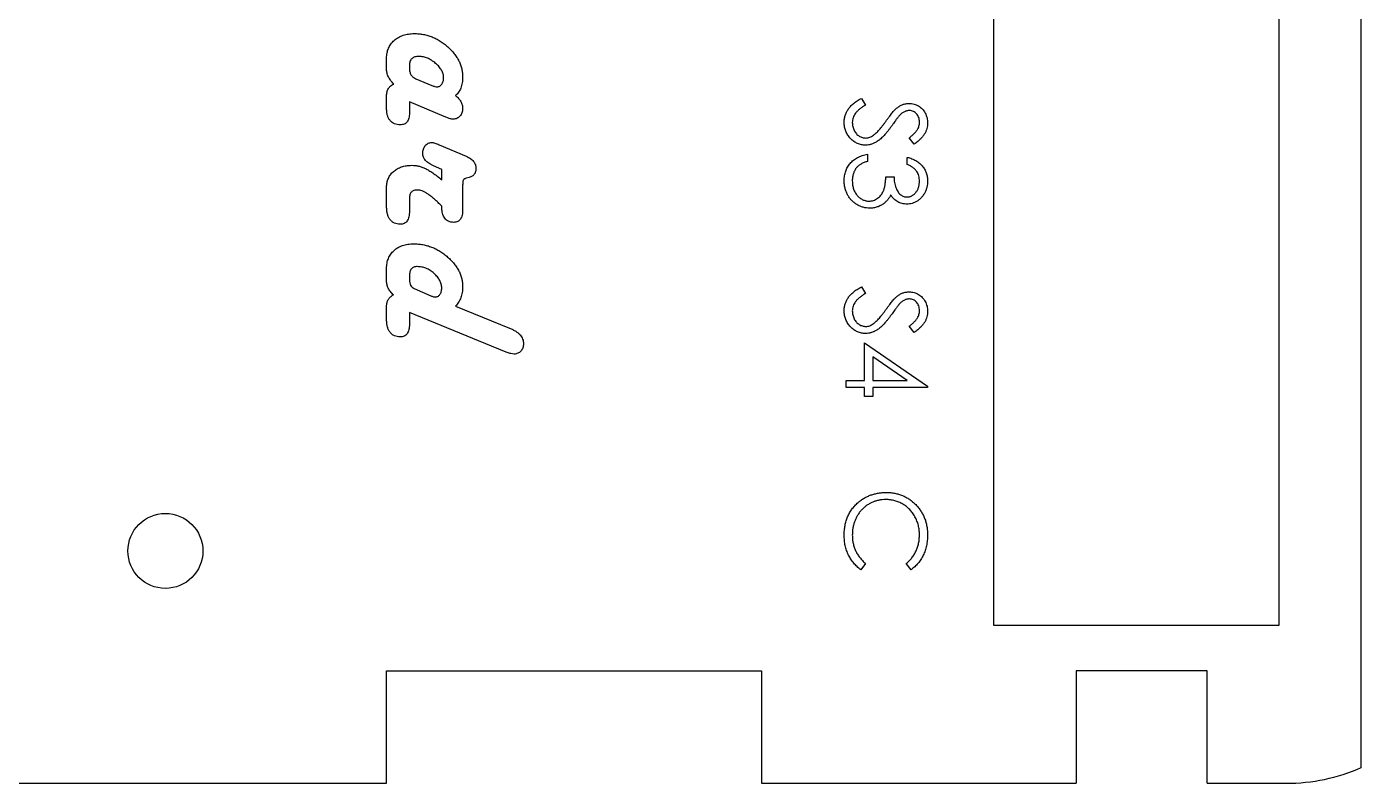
# Model space of a CAD drawing. Header units: millimetres. Extents: x 2 to 1187, y 2 to 839.
# Drawn here: x 206.7 to 242.3, y 671.42 to 691.61 of the extents above; entities that cross this region are included whole.
import ezdxf

# ---------------------------------------------------------------- set-up
doc = ezdxf.new("R2010")
doc.units = ezdxf.units.MM

msp = doc.modelspace()

# ---------------------------------------------------------------- linework, layer by layer
at = {"color": 7, "linetype": 'Continuous', "lineweight": 25}
for p, q in [((242.297, 671.841), (242.297, 747.506)), ((232.487, 735.964), (232.487, 675.639)), ((240.107, 675.639), (240.107, 735.964)), ((216.297, 690.466), (216.297, 690.771)), ((216.906, 690.573), (216.906, 690.506)), ((217.074, 690.224), (217.508, 690.043)), ((216.297, 689.423), (216.297, 689.765)), ((216.906, 689.603), (216.906, 689.308)), ((217.83, 689.217), (216.906, 689.603)), ((228.966, 689.699), (229.073, 689.52)), ((217.9, 689.188), (217.83, 689.217)), ((230.37, 688.478), (230.24, 688.649)), ((217.703, 688.461), (218.421, 688.153)), ((229.127, 688.206), (229.127, 688.016)), ((217.768, 687.804), (217.551, 687.898)), ((217.768, 687.526), (217.768, 687.804)), ((230.186, 687.935), (230.186, 688.125)), ((218.499, 687.587), (218.419, 687.565)), ((229.616, 687.609), (229.833, 687.609)), ((216.297, 686.806), (216.297, 687.331)), ((218.326, 687.355), (218.326, 686.729)), ((216.906, 687.031), (216.906, 686.694)), ((217.768, 686.822), (217.742, 686.85)), ((216.297, 684.823), (216.297, 685.162)), ((216.906, 684.961), (216.906, 684.86)), ((217.036, 684.626), (217.474, 684.434)), ((228.966, 684.672), (229.073, 684.493)), ((216.297, 683.79), (216.297, 684.152)), ((216.906, 683.983), (216.906, 683.678)), ((219.445, 682.948), (216.906, 683.983)), ((218.136, 684.156), (219.579, 683.568)), ((230.37, 683.451), (230.24, 683.622)), ((229.046, 683.179), (230.728, 682.024)), ((229.046, 682.175), (229.046, 683.179)), ((219.516, 682.916), (219.445, 682.948)), ((229.263, 682.806), (229.263, 682.175)), ((230.182, 682.175), (229.263, 682.806)), ((228.557, 682.175), (229.046, 682.175)), ((228.557, 681.985), (228.557, 682.175)), ((229.263, 682.175), (230.182, 682.175)), ((229.046, 681.985), (228.557, 681.985)), ((229.046, 681.741), (229.046, 681.985)), ((229.263, 681.741), (229.046, 681.741)), ((229.263, 681.985), (229.263, 681.741)), ((230.728, 681.985), (229.263, 681.985)), ((230.728, 682.024), (230.728, 681.985)), ((229.073, 677.287), (228.947, 677.121)), ((230.286, 677.121), (230.158, 677.287)), ((232.487, 675.639), (240.107, 675.639)), ((216.297, 674.424), (226.297, 674.424)), ((216.297, 671.424), (216.297, 674.424)), ((226.297, 674.424), (226.297, 671.424)), ((238.189, 674.424), (234.689, 674.424)), ((234.689, 674.424), (234.689, 671.424)), ((238.189, 671.424), (238.189, 674.424)), ((196.297, 671.424), (216.297, 671.424)), ((226.297, 671.424), (234.689, 671.424)), ((238.189, 671.424), (240.297, 671.424))]:
    msp.add_line(p, q, dxfattribs=at)
msp.add_circle((210.397, 677.624), 1, dxfattribs=at)
msp.add_arc((240.297, 676.424), 5, 270, 293.5782, dxfattribs=at)
for points, knots in [([(216.297, 690.771), (216.298, 690.795), (216.299, 690.842), (216.309, 690.911), (216.324, 690.976), (216.348, 691.037), (216.376, 691.095), (216.411, 691.15), (216.453, 691.2), (216.501, 691.247), (216.554, 691.289), (216.611, 691.327), (216.673, 691.357), (216.738, 691.383), (216.807, 691.403), (216.88, 691.417), (216.957, 691.425), (217.009, 691.426), (217.036, 691.427)], [0, 0, 0, 0, 0.06493, 0.126827, 0.186993, 0.245644, 0.303664, 0.361399, 0.420633, 0.480616, 0.541512, 0.602803, 0.66433, 0.727075, 0.7916, 0.857725, 0.927236, 1, 1, 1, 1]), ([(217.036, 691.427), (217.078, 691.426), (217.159, 691.424), (217.28, 691.406), (217.397, 691.379), (217.511, 691.34), (217.622, 691.29), (217.729, 691.228), (217.833, 691.155), (217.932, 691.073), (218.023, 690.984), (218.104, 690.892), (218.172, 690.795), (218.229, 690.697), (218.272, 690.594), (218.303, 690.489), (218.322, 690.381), (218.324, 690.308), (218.326, 690.271)], [0, 0, 0, 0, 0.06491, 0.12828, 0.191496, 0.254329, 0.317765, 0.382367, 0.448327, 0.516823, 0.584725, 0.648973, 0.710438, 0.769833, 0.827579, 0.884792, 0.942126, 1, 1, 1, 1]), ([(217.164, 690.818), (217.144, 690.818), (217.106, 690.816), (217.052, 690.805), (217.006, 690.787), (216.969, 690.758), (216.94, 690.723), (216.919, 690.68), (216.908, 690.629), (216.906, 690.593), (216.906, 690.573)], [0, 0, 0, 0, 0.147962, 0.280931, 0.39929, 0.508857, 0.619299, 0.733982, 0.859791, 1, 1, 1, 1]), ([(217.818, 690.249), (217.818, 690.266), (217.817, 690.299), (217.806, 690.348), (217.789, 690.397), (217.766, 690.445), (217.735, 690.492), (217.699, 690.54), (217.655, 690.587), (217.59, 690.648), (217.503, 690.715), (217.392, 690.774), (217.279, 690.811), (217.202, 690.816), (217.164, 690.818)], [0, 0, 0, 0, 0.0523197, 0.1056662, 0.159994, 0.2161132, 0.2759212, 0.3395886, 0.4075134, 0.4801992, 0.6238655, 0.7553353, 0.8789169, 1, 1, 1, 1]), ([(216.489, 690.078), (216.46, 690.111), (216.405, 690.171), (216.345, 690.271), (216.304, 690.368), (216.299, 690.435), (216.297, 690.466)], [0, 0, 0, 0, 0.2945328, 0.5522265, 0.7854528, 1, 1, 1, 1]), ([(216.906, 690.506), (216.906, 690.489), (216.907, 690.456), (216.915, 690.409), (216.928, 690.367), (216.947, 690.329), (216.97, 690.296), (216.999, 690.266), (217.034, 690.242), (217.06, 690.23), (217.074, 690.224)], [0, 0, 0, 0, 0.144708, 0.279865, 0.405577, 0.523759, 0.640334, 0.755322, 0.873741, 1, 1, 1, 1]), ([(216.297, 689.765), (216.298, 689.784), (216.299, 689.819), (216.308, 689.87), (216.323, 689.917), (216.344, 689.959), (216.372, 689.996), (216.404, 690.029), (216.444, 690.057), (216.474, 690.071), (216.489, 690.078)], [0, 0, 0, 0, 0.14195, 0.271427, 0.394992, 0.515415, 0.631222, 0.748612, 0.870523, 1, 1, 1, 1]), ([(217.508, 690.043), (217.534, 690.033), (217.58, 690.015), (217.629, 690.009), (217.65, 690.007)], [0, 0, 0, 0, 0.561084, 1, 1, 1, 1]), ([(217.65, 690.007), (217.661, 690.008), (217.684, 690.01), (217.715, 690.024), (217.744, 690.048), (217.769, 690.078), (217.791, 690.115), (217.807, 690.157), (217.817, 690.202), (217.818, 690.233), (217.818, 690.249)], [0, 0, 0, 0, 0.101383, 0.205475, 0.315141, 0.440138, 0.573992, 0.710306, 0.850431, 1, 1, 1, 1]), ([(218.326, 690.271), (218.325, 690.243), (218.324, 690.19), (218.316, 690.113), (218.299, 690.041), (218.279, 689.975), (218.251, 689.915), (218.218, 689.861), (218.178, 689.811), (218.146, 689.784), (218.131, 689.771)], [0, 0, 0, 0, 0.148469, 0.287729, 0.419248, 0.543323, 0.66139, 0.775405, 0.88792, 1, 1, 1, 1]), ([(218.131, 689.771), (218.146, 689.759), (218.177, 689.738), (218.216, 689.7), (218.25, 689.66), (218.278, 689.617), (218.299, 689.571), (218.315, 689.524), (218.324, 689.473), (218.325, 689.438), (218.326, 689.421)], [0, 0, 0, 0, 0.13787, 0.267826, 0.39149, 0.513356, 0.632002, 0.751776, 0.87289, 1, 1, 1, 1]), ([(228.503, 689.055), (228.503, 689.071), (228.504, 689.103), (228.509, 689.15), (228.517, 689.196), (228.529, 689.24), (228.544, 689.284), (228.562, 689.327), (228.584, 689.368), (228.609, 689.408), (228.638, 689.447), (228.672, 689.486), (228.71, 689.524), (228.752, 689.56), (228.799, 689.597), (228.851, 689.632), (228.906, 689.666), (228.946, 689.688), (228.966, 689.699)], [0, 0, 0, 0, 0.057212, 0.113703, 0.168689, 0.224163, 0.278727, 0.333804, 0.389255, 0.445409, 0.503295, 0.564269, 0.627954, 0.695021, 0.765359, 0.839602, 0.917533, 1, 1, 1, 1]), ([(216.66, 688.993), (216.633, 688.994), (216.581, 688.996), (216.508, 689.018), (216.444, 689.055), (216.39, 689.106), (216.348, 689.169), (216.318, 689.244), (216.301, 689.33), (216.298, 689.391), (216.297, 689.423)], [0, 0, 0, 0, 0.127442, 0.244387, 0.356462, 0.470924, 0.589324, 0.71436, 0.850317, 1, 1, 1, 1]), ([(216.906, 689.308), (216.905, 689.283), (216.903, 689.237), (216.893, 689.172), (216.873, 689.117), (216.847, 689.071), (216.811, 689.035), (216.767, 689.01), (216.716, 688.995), (216.679, 688.993), (216.66, 688.993)], [0, 0, 0, 0, 0.1618208, 0.304645, 0.432159, 0.543603, 0.6517196, 0.7584026, 0.8727348, 1, 1, 1, 1]), ([(218.326, 689.421), (218.325, 689.402), (218.323, 689.365), (218.309, 689.312), (218.286, 689.264), (218.254, 689.222), (218.216, 689.188), (218.173, 689.163), (218.125, 689.147), (218.091, 689.146), (218.074, 689.145)], [0, 0, 0, 0, 0.135586, 0.265275, 0.390374, 0.516726, 0.639355, 0.757839, 0.875787, 1, 1, 1, 1]), ([(229.073, 689.52), (229.045, 689.503), (228.992, 689.471), (228.92, 689.418), (228.858, 689.363), (228.808, 689.306), (228.769, 689.246), (228.741, 689.184), (228.723, 689.12), (228.721, 689.077), (228.72, 689.055)], [0, 0, 0, 0, 0.159004, 0.304646, 0.438547, 0.562322, 0.677433, 0.786897, 0.893611, 1, 1, 1, 1]), ([(229.624, 689.098), (229.64, 689.12), (229.67, 689.163), (229.715, 689.222), (229.757, 689.276), (229.794, 689.323), (229.829, 689.363), (229.859, 689.396), (229.886, 689.423), (229.904, 689.438), (229.912, 689.445)], [0, 0, 0, 0, 0.181532, 0.347075, 0.495559, 0.629077, 0.745524, 0.845834, 0.930783, 1, 1, 1, 1]), ([(229.97, 689.234), (229.966, 689.229), (229.956, 689.218), (229.94, 689.198), (229.92, 689.171), (229.895, 689.139), (229.867, 689.1), (229.835, 689.055), (229.798, 689.004), (229.773, 688.968), (229.759, 688.949)], [0, 0, 0, 0, 0.052594, 0.124952, 0.218094, 0.333502, 0.468789, 0.624938, 0.801683, 1, 1, 1, 1]), ([(229.912, 689.445), (229.925, 689.454), (229.949, 689.473), (229.987, 689.497), (230.027, 689.518), (230.067, 689.534), (230.107, 689.547), (230.149, 689.557), (230.192, 689.562), (230.22, 689.563), (230.234, 689.563)], [0, 0, 0, 0, 0.133507, 0.262559, 0.388264, 0.512667, 0.633722, 0.755394, 0.877553, 1, 1, 1, 1]), ([(230.243, 689.373), (230.232, 689.373), (230.209, 689.372), (230.176, 689.366), (230.142, 689.357), (230.109, 689.343), (230.075, 689.325), (230.041, 689.301), (230.005, 689.27), (229.982, 689.246), (229.97, 689.234)], [0, 0, 0, 0, 0.1073158, 0.2148071, 0.3233866, 0.4345959, 0.553285, 0.6859835, 0.8342088, 1, 1, 1, 1]), ([(230.234, 689.563), (230.257, 689.562), (230.301, 689.561), (230.366, 689.548), (230.428, 689.527), (230.486, 689.497), (230.539, 689.46), (230.588, 689.416), (230.629, 689.364), (230.664, 689.307), (230.693, 689.245), (230.714, 689.18), (230.726, 689.111), (230.727, 689.065), (230.728, 689.042)], [0, 0, 0, 0, 0.0837952, 0.1657993, 0.2463088, 0.3277386, 0.4087823, 0.48971, 0.5713803, 0.6559873, 0.7414935, 0.8265265, 0.9119786, 1, 1, 1, 1]), ([(230.511, 689.063), (230.511, 689.085), (230.509, 689.127), (230.494, 689.187), (230.469, 689.241), (230.435, 689.287), (230.395, 689.325), (230.349, 689.353), (230.297, 689.37), (230.261, 689.372), (230.243, 689.373)], [0, 0, 0, 0, 0.143073, 0.275903, 0.402371, 0.528414, 0.650356, 0.765895, 0.880774, 1, 1, 1, 1]), ([(218.074, 689.145), (218.061, 689.145), (218.034, 689.146), (217.992, 689.156), (217.946, 689.168), (217.916, 689.181), (217.9, 689.188)], [0, 0, 0, 0, 0.2118872, 0.4503665, 0.7111984, 1, 1, 1, 1]), ([(229.076, 688.451), (229.057, 688.451), (229.019, 688.452), (228.964, 688.461), (228.911, 688.474), (228.859, 688.494), (228.809, 688.519), (228.761, 688.549), (228.716, 688.585), (228.673, 688.626), (228.633, 688.671), (228.598, 688.719), (228.569, 688.769), (228.545, 688.822), (228.526, 688.877), (228.513, 688.934), (228.504, 688.994), (228.504, 689.035), (228.503, 689.055)], [0, 0, 0, 0, 0.061476, 0.121758, 0.180894, 0.240223, 0.300072, 0.360849, 0.423479, 0.488323, 0.553599, 0.617217, 0.679866, 0.742223, 0.804691, 0.868277, 0.93303, 1, 1, 1, 1]), ([(228.72, 689.055), (228.721, 689.037), (228.722, 689), (228.732, 688.946), (228.747, 688.893), (228.768, 688.843), (228.795, 688.797), (228.826, 688.756), (228.862, 688.72), (228.901, 688.691), (228.944, 688.669), (228.988, 688.653), (229.033, 688.643), (229.063, 688.641), (229.079, 688.641)], [0, 0, 0, 0, 0.091273, 0.180948, 0.270115, 0.360191, 0.448386, 0.532718, 0.613894, 0.694049, 0.772792, 0.849175, 0.92396, 1, 1, 1, 1]), ([(229.759, 688.949), (229.742, 688.926), (229.71, 688.882), (229.661, 688.818), (229.614, 688.761), (229.568, 688.709), (229.523, 688.663), (229.48, 688.622), (229.438, 688.587), (229.384, 688.548), (229.319, 688.509), (229.238, 688.476), (229.157, 688.455), (229.103, 688.452), (229.076, 688.451)], [0, 0, 0, 0, 0.096972, 0.187773, 0.272396, 0.351321, 0.424335, 0.491909, 0.554233, 0.611268, 0.716348, 0.81454, 0.908495, 1, 1, 1, 1]), ([(229.287, 688.716), (229.299, 688.726), (229.324, 688.746), (229.362, 688.78), (229.401, 688.82), (229.443, 688.865), (229.486, 688.916), (229.53, 688.972), (229.577, 689.033), (229.608, 689.076), (229.624, 689.098)], [0, 0, 0, 0, 0.090283, 0.190095, 0.29918, 0.418913, 0.54837, 0.688782, 0.839076, 1, 1, 1, 1]), ([(230.24, 688.649), (230.253, 688.66), (230.279, 688.68), (230.315, 688.71), (230.348, 688.739), (230.376, 688.767), (230.402, 688.793), (230.424, 688.819), (230.443, 688.843), (230.463, 688.874), (230.483, 688.912), (230.499, 688.961), (230.509, 689.011), (230.511, 689.045), (230.511, 689.063)], [0, 0, 0, 0, 0.098472, 0.189635, 0.274192, 0.352193, 0.423211, 0.488565, 0.548489, 0.601458, 0.701219, 0.800394, 0.898542, 1, 1, 1, 1]), ([(230.728, 689.042), (230.727, 689.017), (230.726, 688.967), (230.711, 688.894), (230.686, 688.824), (230.658, 688.767), (230.63, 688.723), (230.605, 688.689), (230.576, 688.655), (230.543, 688.62), (230.505, 688.585), (230.464, 688.55), (230.419, 688.513), (230.387, 688.49), (230.37, 688.478)], [0, 0, 0, 0, 0.107235, 0.21266, 0.318816, 0.426781, 0.483635, 0.543594, 0.608299, 0.67712, 0.75068, 0.82871, 0.912188, 1, 1, 1, 1]), ([(217.261, 688.23), (217.261, 688.25), (217.262, 688.289), (217.276, 688.344), (217.298, 688.394), (217.328, 688.439), (217.365, 688.475), (217.407, 688.502), (217.453, 688.518), (217.486, 688.52), (217.502, 688.521)], [0, 0, 0, 0, 0.1414609, 0.2751998, 0.4024659, 0.5298294, 0.6535965, 0.7695019, 0.8825767, 1, 1, 1, 1]), ([(217.502, 688.521), (217.514, 688.52), (217.541, 688.518), (217.586, 688.505), (217.641, 688.486), (217.681, 688.47), (217.703, 688.461)], [0, 0, 0, 0, 0.166885, 0.388079, 0.663391, 1, 1, 1, 1]), ([(229.079, 688.641), (229.097, 688.641), (229.132, 688.643), (229.185, 688.659), (229.238, 688.683), (229.27, 688.705), (229.287, 688.716)], [0, 0, 0, 0, 0.234723, 0.477158, 0.728556, 1, 1, 1, 1]), ([(217.551, 687.898), (217.528, 687.909), (217.484, 687.929), (217.425, 687.965), (217.374, 688.002), (217.334, 688.043), (217.3, 688.086), (217.278, 688.132), (217.263, 688.18), (217.262, 688.213), (217.261, 688.23)], [0, 0, 0, 0, 0.162218, 0.309013, 0.442235, 0.564481, 0.679399, 0.787037, 0.892736, 1, 1, 1, 1]), ([(218.421, 688.153), (218.441, 688.143), (218.481, 688.125), (218.534, 688.093), (218.579, 688.057), (218.616, 688.019), (218.645, 687.977), (218.666, 687.933), (218.678, 687.885), (218.68, 687.852), (218.681, 687.836)], [0, 0, 0, 0, 0.1551952, 0.2978936, 0.4284034, 0.5491813, 0.6640777, 0.7745964, 0.8851898, 1, 1, 1, 1]), ([(228.503, 687.5), (228.504, 687.523), (228.505, 687.568), (228.512, 687.633), (228.525, 687.695), (228.542, 687.755), (228.564, 687.812), (228.591, 687.866), (228.624, 687.917), (228.661, 687.965), (228.703, 688.009), (228.75, 688.05), (228.801, 688.086), (228.858, 688.118), (228.918, 688.147), (228.984, 688.171), (229.054, 688.192), (229.102, 688.201), (229.127, 688.206)], [0, 0, 0, 0, 0.065541, 0.128963, 0.190377, 0.250092, 0.308548, 0.366398, 0.424542, 0.48317, 0.542243, 0.601739, 0.662506, 0.724856, 0.789128, 0.856346, 0.926295, 1, 1, 1, 1]), ([(216.297, 687.331), (216.298, 687.352), (216.299, 687.393), (216.308, 687.453), (216.322, 687.51), (216.343, 687.564), (216.368, 687.616), (216.401, 687.663), (216.438, 687.709), (216.482, 687.75), (216.53, 687.788), (216.582, 687.822), (216.638, 687.85), (216.696, 687.873), (216.759, 687.891), (216.825, 687.903), (216.894, 687.911), (216.941, 687.912), (216.965, 687.912)], [0, 0, 0, 0, 0.063089, 0.123547, 0.18274, 0.240804, 0.297874, 0.355834, 0.414757, 0.475677, 0.537585, 0.599308, 0.662089, 0.72548, 0.790118, 0.857535, 0.927381, 1, 1, 1, 1]), ([(216.965, 687.912), (216.996, 687.911), (217.059, 687.909), (217.152, 687.893), (217.243, 687.865), (217.335, 687.827), (217.431, 687.775), (217.535, 687.707), (217.649, 687.623), (217.727, 687.559), (217.768, 687.526)], [0, 0, 0, 0, 0.102869, 0.206165, 0.309691, 0.416195, 0.533781, 0.669207, 0.824813, 1, 1, 1, 1]), ([(218.681, 687.836), (218.68, 687.819), (218.679, 687.789), (218.671, 687.745), (218.657, 687.706), (218.637, 687.672), (218.611, 687.642), (218.578, 687.619), (218.541, 687.599), (218.514, 687.591), (218.499, 687.587)], [0, 0, 0, 0, 0.144143, 0.273636, 0.396724, 0.511974, 0.625547, 0.743444, 0.865784, 1, 1, 1, 1]), ([(228.835, 687.851), (228.826, 687.839), (228.807, 687.815), (228.784, 687.777), (228.764, 687.736), (228.748, 687.693), (228.735, 687.647), (228.727, 687.599), (228.721, 687.549), (228.72, 687.515), (228.72, 687.497)], [0, 0, 0, 0, 0.118271, 0.236178, 0.355663, 0.475904, 0.600127, 0.728608, 0.861313, 1, 1, 1, 1]), ([(229.127, 688.016), (229.111, 688.011), (229.079, 688.002), (229.034, 687.985), (228.992, 687.967), (228.953, 687.947), (228.918, 687.926), (228.887, 687.902), (228.859, 687.878), (228.843, 687.86), (228.835, 687.851)], [0, 0, 0, 0, 0.14977, 0.291316, 0.425966, 0.55216, 0.671527, 0.786122, 0.895325, 1, 1, 1, 1]), ([(230.186, 688.125), (230.207, 688.12), (230.249, 688.11), (230.308, 688.089), (230.364, 688.066), (230.416, 688.038), (230.465, 688.009), (230.51, 687.974), (230.551, 687.937), (230.588, 687.896), (230.621, 687.853), (230.65, 687.807), (230.674, 687.76), (230.694, 687.711), (230.709, 687.659), (230.72, 687.606), (230.727, 687.551), (230.728, 687.514), (230.728, 687.495)], [0, 0, 0, 0, 0.0726253, 0.1419766, 0.2089849, 0.2739569, 0.3368893, 0.398745, 0.4601159, 0.5208249, 0.5809945, 0.6401519, 0.6986225, 0.7572711, 0.8164267, 0.876254, 0.9371653, 1, 1, 1, 1]), ([(230.511, 687.492), (230.51, 687.516), (230.509, 687.564), (230.494, 687.631), (230.471, 687.694), (230.444, 687.742), (230.417, 687.778), (230.393, 687.804), (230.367, 687.829), (230.337, 687.852), (230.304, 687.874), (230.267, 687.896), (230.228, 687.916), (230.2, 687.929), (230.186, 687.935)], [0, 0, 0, 0, 0.122728, 0.239717, 0.351862, 0.463202, 0.520261, 0.579432, 0.640596, 0.705298, 0.773236, 0.844649, 0.920046, 1, 1, 1, 1]), ([(218.419, 687.565), (218.41, 687.562), (218.392, 687.557), (218.369, 687.546), (218.352, 687.532), (218.339, 687.515), (218.333, 687.489), (218.329, 687.455), (218.326, 687.409), (218.326, 687.374), (218.326, 687.355)], [0, 0, 0, 0, 0.115804, 0.212109, 0.295228, 0.370332, 0.459917, 0.593482, 0.775404, 1, 1, 1, 1]), ([(229.186, 686.768), (229.157, 686.769), (229.097, 686.771), (229.01, 686.791), (228.925, 686.821), (228.843, 686.863), (228.766, 686.915), (228.698, 686.977), (228.639, 687.048), (228.59, 687.127), (228.551, 687.213), (228.524, 687.304), (228.506, 687.401), (228.504, 687.467), (228.503, 687.5)], [0, 0, 0, 0, 0.079642, 0.158909, 0.2396, 0.322409, 0.405828, 0.487644, 0.56972, 0.653065, 0.737457, 0.822492, 0.909755, 1, 1, 1, 1]), ([(228.72, 687.497), (228.721, 687.477), (228.721, 687.438), (228.728, 687.382), (228.738, 687.328), (228.753, 687.278), (228.771, 687.23), (228.795, 687.186), (228.822, 687.144), (228.853, 687.105), (228.887, 687.071), (228.923, 687.041), (228.96, 687.015), (228.999, 686.994), (229.039, 686.978), (229.081, 686.967), (229.124, 686.959), (229.153, 686.958), (229.168, 686.958)], [0, 0, 0, 0, 0.076062, 0.148732, 0.218375, 0.285723, 0.351058, 0.414935, 0.478486, 0.542169, 0.60475, 0.664119, 0.7215, 0.777616, 0.832666, 0.887858, 0.943468, 1, 1, 1, 1]), ([(229.168, 686.958), (229.188, 686.959), (229.227, 686.961), (229.285, 686.975), (229.341, 686.998), (229.393, 687.031), (229.442, 687.07), (229.486, 687.116), (229.522, 687.169), (229.547, 687.218), (229.563, 687.262), (229.575, 687.299), (229.584, 687.341), (229.593, 687.386), (229.601, 687.436), (229.607, 687.49), (229.612, 687.548), (229.615, 687.589), (229.616, 687.609)], [0, 0, 0, 0, 0.066905, 0.133477, 0.201023, 0.271218, 0.342859, 0.413811, 0.485552, 0.5598, 0.5999, 0.643609, 0.691911, 0.744703, 0.801504, 0.862866, 0.929333, 1, 1, 1, 1]), ([(229.833, 687.609), (229.833, 687.583), (229.834, 687.532), (229.845, 687.457), (229.859, 687.385), (229.881, 687.318), (229.908, 687.257), (229.937, 687.204), (229.971, 687.16), (230.008, 687.125), (230.049, 687.1), (230.09, 687.08), (230.134, 687.069), (230.164, 687.067), (230.179, 687.067)], [0, 0, 0, 0, 0.110142, 0.215742, 0.317961, 0.418052, 0.511563, 0.596573, 0.673329, 0.744049, 0.810717, 0.874085, 0.93671, 1, 1, 1, 1]), ([(230.728, 687.495), (230.727, 687.467), (230.726, 687.413), (230.711, 687.332), (230.687, 687.255), (230.654, 687.181), (230.613, 687.113), (230.565, 687.052), (230.51, 686.999), (230.449, 686.955), (230.384, 686.921), (230.317, 686.895), (230.248, 686.88), (230.202, 686.878), (230.178, 686.877)], [0, 0, 0, 0, 0.090254, 0.17854, 0.266093, 0.354631, 0.441886, 0.525747, 0.608114, 0.690197, 0.770821, 0.848326, 0.924012, 1, 1, 1, 1]), ([(230.179, 687.067), (230.19, 687.067), (230.212, 687.067), (230.244, 687.074), (230.276, 687.083), (230.306, 687.096), (230.334, 687.113), (230.362, 687.134), (230.388, 687.159), (230.413, 687.187), (230.436, 687.218), (230.456, 687.251), (230.473, 687.287), (230.487, 687.324), (230.498, 687.363), (230.505, 687.405), (230.51, 687.448), (230.511, 687.477), (230.511, 687.492)], [0, 0, 0, 0, 0.0552698, 0.1099567, 0.1632335, 0.2180576, 0.2732775, 0.330881, 0.3904799, 0.453656, 0.5189026, 0.5833461, 0.6485467, 0.7150552, 0.7825206, 0.8523353, 0.9249349, 1, 1, 1, 1]), ([(217.124, 687.253), (217.107, 687.253), (217.074, 687.252), (217.029, 687.241), (216.99, 687.224), (216.959, 687.199), (216.935, 687.167), (216.917, 687.128), (216.907, 687.082), (216.906, 687.049), (216.906, 687.031)], [0, 0, 0, 0, 0.142485, 0.270226, 0.38755, 0.496519, 0.605849, 0.723173, 0.853079, 1, 1, 1, 1]), ([(217.742, 686.85), (217.71, 686.882), (217.648, 686.942), (217.557, 687.024), (217.471, 687.094), (217.392, 687.152), (217.317, 687.196), (217.248, 687.228), (217.184, 687.249), (217.143, 687.252), (217.124, 687.253)], [0, 0, 0, 0, 0.17947, 0.343533, 0.489576, 0.620195, 0.734882, 0.835719, 0.922666, 1, 1, 1, 1]), ([(229.743, 687.124), (229.732, 687.101), (229.711, 687.057), (229.668, 686.996), (229.619, 686.941), (229.581, 686.91), (229.562, 686.894)], [0, 0, 0, 0, 0.25388, 0.503009, 0.750291, 1, 1, 1, 1]), ([(230.178, 686.877), (230.156, 686.877), (230.112, 686.879), (230.048, 686.89), (229.988, 686.91), (229.931, 686.937), (229.878, 686.973), (229.829, 687.015), (229.783, 687.066), (229.756, 687.104), (229.743, 687.124)], [0, 0, 0, 0, 0.128068, 0.250608, 0.37063, 0.490072, 0.610375, 0.734313, 0.863217, 1, 1, 1, 1]), ([(216.66, 686.34), (216.633, 686.342), (216.58, 686.344), (216.506, 686.368), (216.442, 686.407), (216.389, 686.462), (216.348, 686.531), (216.318, 686.612), (216.301, 686.706), (216.298, 686.772), (216.297, 686.806)], [0, 0, 0, 0, 0.122887, 0.235172, 0.344943, 0.457473, 0.5758, 0.703944, 0.844149, 1, 1, 1, 1]), ([(218.091, 686.391), (218.066, 686.392), (218.017, 686.395), (217.95, 686.415), (217.892, 686.45), (217.845, 686.499), (217.809, 686.561), (217.786, 686.637), (217.77, 686.725), (217.768, 686.788), (217.768, 686.822)], [0, 0, 0, 0, 0.124521, 0.235231, 0.342427, 0.448372, 0.563548, 0.690148, 0.835805, 1, 1, 1, 1]), ([(218.326, 686.729), (218.325, 686.702), (218.323, 686.653), (218.314, 686.583), (218.295, 686.525), (218.269, 686.476), (218.236, 686.437), (218.194, 686.41), (218.145, 686.394), (218.109, 686.392), (218.091, 686.391)], [0, 0, 0, 0, 0.170134, 0.317928, 0.450118, 0.564168, 0.671273, 0.77307, 0.882152, 1, 1, 1, 1]), ([(229.562, 686.894), (229.548, 686.884), (229.521, 686.864), (229.476, 686.839), (229.431, 686.816), (229.384, 686.8), (229.337, 686.785), (229.288, 686.776), (229.237, 686.769), (229.203, 686.769), (229.186, 686.768)], [0, 0, 0, 0, 0.128146, 0.254193, 0.378141, 0.501381, 0.623957, 0.747076, 0.872865, 1, 1, 1, 1]), ([(216.906, 686.694), (216.905, 686.666), (216.903, 686.614), (216.893, 686.541), (216.873, 686.48), (216.847, 686.429), (216.812, 686.389), (216.768, 686.36), (216.716, 686.343), (216.679, 686.341), (216.66, 686.34)], [0, 0, 0, 0, 0.170508, 0.318247, 0.449563, 0.563488, 0.670309, 0.773331, 0.881048, 1, 1, 1, 1]), ([(216.297, 685.162), (216.298, 685.186), (216.299, 685.234), (216.309, 685.303), (216.323, 685.369), (216.346, 685.43), (216.373, 685.489), (216.408, 685.543), (216.448, 685.594), (216.495, 685.64), (216.546, 685.682), (216.602, 685.719), (216.662, 685.749), (216.726, 685.775), (216.794, 685.793), (216.866, 685.808), (216.942, 685.816), (216.995, 685.817), (217.021, 685.818)], [0, 0, 0, 0, 0.066244, 0.129421, 0.189971, 0.249587, 0.307825, 0.365701, 0.423559, 0.483582, 0.543914, 0.604169, 0.665619, 0.727601, 0.79183, 0.857855, 0.927287, 1, 1, 1, 1]), ([(217.021, 685.818), (217.063, 685.817), (217.145, 685.815), (217.266, 685.798), (217.384, 685.77), (217.5, 685.732), (217.611, 685.681), (217.72, 685.621), (217.825, 685.549), (217.926, 685.467), (218.019, 685.379), (218.1, 685.286), (218.169, 685.191), (218.227, 685.093), (218.271, 684.992), (218.302, 684.888), (218.322, 684.782), (218.324, 684.71), (218.326, 684.674)], [0, 0, 0, 0, 0.065276, 0.12901, 0.192583, 0.255629, 0.319775, 0.384485, 0.451421, 0.519923, 0.588085, 0.652244, 0.713808, 0.773006, 0.830491, 0.886864, 0.942999, 1, 1, 1, 1]), ([(217.116, 685.209), (217.1, 685.209), (217.069, 685.208), (217.025, 685.195), (216.987, 685.176), (216.957, 685.148), (216.933, 685.113), (216.918, 685.068), (216.907, 685.017), (216.906, 684.981), (216.906, 684.961)], [0, 0, 0, 0, 0.132446, 0.251783, 0.362261, 0.469257, 0.582652, 0.705268, 0.844327, 1, 1, 1, 1]), ([(217.768, 684.637), (217.767, 684.654), (217.766, 684.689), (217.756, 684.741), (217.739, 684.791), (217.717, 684.841), (217.687, 684.889), (217.652, 684.937), (217.61, 684.983), (217.547, 685.044), (217.461, 685.108), (217.351, 685.167), (217.235, 685.203), (217.156, 685.207), (217.116, 685.209)], [0, 0, 0, 0, 0.0544962, 0.1098086, 0.16538, 0.2223084, 0.2820106, 0.3442736, 0.4106414, 0.4810785, 0.6203254, 0.749838, 0.8755978, 1, 1, 1, 1]), ([(216.48, 684.456), (216.452, 684.484), (216.399, 684.537), (216.342, 684.629), (216.303, 684.724), (216.299, 684.79), (216.297, 684.823)], [0, 0, 0, 0, 0.280722, 0.534182, 0.769158, 1, 1, 1, 1]), ([(216.906, 684.86), (216.907, 684.833), (216.909, 684.782), (216.934, 684.713), (216.976, 684.657), (217.016, 684.637), (217.036, 684.626)], [0, 0, 0, 0, 0.285791, 0.532854, 0.763239, 1, 1, 1, 1]), ([(217.597, 684.398), (217.609, 684.399), (217.632, 684.4), (217.664, 684.415), (217.694, 684.436), (217.719, 684.466), (217.742, 684.502), (217.756, 684.544), (217.766, 684.589), (217.767, 684.621), (217.768, 684.637)], [0, 0, 0, 0, 0.105558, 0.211538, 0.319821, 0.442544, 0.573856, 0.708853, 0.848504, 1, 1, 1, 1]), ([(218.326, 684.674), (218.325, 684.647), (218.324, 684.596), (218.315, 684.52), (218.3, 684.449), (218.279, 684.382), (218.253, 684.319), (218.221, 684.26), (218.181, 684.206), (218.151, 684.173), (218.136, 684.156)], [0, 0, 0, 0, 0.140225, 0.272831, 0.401712, 0.524916, 0.644875, 0.76341, 0.880846, 1, 1, 1, 1]), ([(228.503, 684.028), (228.503, 684.044), (228.504, 684.076), (228.509, 684.123), (228.517, 684.169), (228.529, 684.213), (228.544, 684.257), (228.562, 684.299), (228.584, 684.341), (228.609, 684.381), (228.638, 684.42), (228.672, 684.459), (228.71, 684.497), (228.752, 684.533), (228.799, 684.569), (228.851, 684.604), (228.906, 684.639), (228.946, 684.661), (228.966, 684.672)], [0, 0, 0, 0, 0.057212, 0.113703, 0.168689, 0.224163, 0.278727, 0.333804, 0.389255, 0.445409, 0.503295, 0.564269, 0.627954, 0.695021, 0.765359, 0.839602, 0.917533, 1, 1, 1, 1]), ([(216.297, 684.152), (216.298, 684.168), (216.299, 684.201), (216.307, 684.249), (216.321, 684.292), (216.342, 684.332), (216.368, 684.369), (216.4, 684.402), (216.437, 684.432), (216.466, 684.448), (216.48, 684.456)], [0, 0, 0, 0, 0.135303, 0.261568, 0.38167, 0.502457, 0.618966, 0.741345, 0.867557, 1, 1, 1, 1]), ([(217.474, 684.434), (217.486, 684.428), (217.51, 684.418), (217.543, 684.407), (217.572, 684.4), (217.589, 684.399), (217.597, 684.398)], [0, 0, 0, 0, 0.318433, 0.589541, 0.815372, 1, 1, 1, 1]), ([(229.073, 684.493), (229.045, 684.476), (228.992, 684.444), (228.92, 684.391), (228.858, 684.336), (228.808, 684.279), (228.769, 684.219), (228.741, 684.157), (228.723, 684.093), (228.721, 684.05), (228.72, 684.028)], [0, 0, 0, 0, 0.159004, 0.304646, 0.438547, 0.562322, 0.677433, 0.786897, 0.893611, 1, 1, 1, 1]), ([(229.624, 684.071), (229.64, 684.093), (229.67, 684.136), (229.715, 684.195), (229.757, 684.249), (229.794, 684.296), (229.829, 684.335), (229.859, 684.369), (229.886, 684.396), (229.904, 684.411), (229.912, 684.418)], [0, 0, 0, 0, 0.181532, 0.347075, 0.495559, 0.629077, 0.745524, 0.845834, 0.930783, 1, 1, 1, 1]), ([(229.912, 684.418), (229.925, 684.427), (229.949, 684.446), (229.987, 684.47), (230.027, 684.491), (230.067, 684.507), (230.107, 684.52), (230.149, 684.529), (230.192, 684.535), (230.22, 684.536), (230.234, 684.536)], [0, 0, 0, 0, 0.133507, 0.262559, 0.388264, 0.512667, 0.633722, 0.755394, 0.877553, 1, 1, 1, 1]), ([(230.243, 684.346), (230.232, 684.346), (230.209, 684.345), (230.176, 684.339), (230.142, 684.33), (230.109, 684.316), (230.075, 684.298), (230.041, 684.274), (230.005, 684.243), (229.982, 684.219), (229.97, 684.207)], [0, 0, 0, 0, 0.107316, 0.214807, 0.323387, 0.434596, 0.553285, 0.685984, 0.834209, 1, 1, 1, 1]), ([(230.234, 684.536), (230.257, 684.535), (230.301, 684.534), (230.366, 684.521), (230.428, 684.5), (230.486, 684.47), (230.539, 684.433), (230.588, 684.389), (230.629, 684.337), (230.664, 684.28), (230.693, 684.218), (230.714, 684.153), (230.726, 684.084), (230.727, 684.038), (230.728, 684.015)], [0, 0, 0, 0, 0.083795, 0.165799, 0.246309, 0.327739, 0.408782, 0.48971, 0.57138, 0.655987, 0.741493, 0.826526, 0.911979, 1, 1, 1, 1]), ([(230.511, 684.036), (230.511, 684.058), (230.509, 684.1), (230.494, 684.16), (230.469, 684.214), (230.435, 684.26), (230.395, 684.298), (230.349, 684.326), (230.297, 684.343), (230.261, 684.345), (230.243, 684.346)], [0, 0, 0, 0, 0.143073, 0.275903, 0.402371, 0.528414, 0.650356, 0.765895, 0.880774, 1, 1, 1, 1]), ([(229.076, 683.424), (229.057, 683.424), (229.019, 683.425), (228.964, 683.434), (228.911, 683.447), (228.859, 683.467), (228.809, 683.491), (228.761, 683.522), (228.716, 683.558), (228.673, 683.599), (228.633, 683.644), (228.598, 683.692), (228.569, 683.742), (228.545, 683.795), (228.526, 683.85), (228.513, 683.907), (228.504, 683.967), (228.504, 684.007), (228.503, 684.028)], [0, 0, 0, 0, 0.061476, 0.121758, 0.180894, 0.240223, 0.300072, 0.360849, 0.423479, 0.488323, 0.553599, 0.617217, 0.679866, 0.742223, 0.804691, 0.868277, 0.93303, 1, 1, 1, 1]), ([(228.72, 684.028), (228.721, 684.01), (228.722, 683.973), (228.732, 683.919), (228.747, 683.866), (228.768, 683.816), (228.795, 683.769), (228.826, 683.729), (228.862, 683.693), (228.901, 683.664), (228.944, 683.642), (228.988, 683.626), (229.033, 683.615), (229.063, 683.614), (229.079, 683.613)], [0, 0, 0, 0, 0.091273, 0.180948, 0.270115, 0.360191, 0.448386, 0.532718, 0.613894, 0.694049, 0.772792, 0.849175, 0.92396, 1, 1, 1, 1]), ([(229.759, 683.922), (229.742, 683.899), (229.71, 683.855), (229.661, 683.791), (229.614, 683.734), (229.568, 683.682), (229.523, 683.636), (229.48, 683.595), (229.438, 683.56), (229.384, 683.521), (229.319, 683.482), (229.238, 683.449), (229.157, 683.428), (229.103, 683.425), (229.076, 683.424)], [0, 0, 0, 0, 0.096972, 0.187773, 0.272396, 0.351321, 0.424335, 0.491909, 0.554233, 0.611268, 0.716348, 0.81454, 0.908495, 1, 1, 1, 1]), ([(229.287, 683.689), (229.299, 683.699), (229.324, 683.719), (229.362, 683.753), (229.401, 683.793), (229.443, 683.838), (229.486, 683.889), (229.53, 683.944), (229.577, 684.006), (229.608, 684.049), (229.624, 684.071)], [0, 0, 0, 0, 0.090283, 0.190095, 0.29918, 0.418913, 0.54837, 0.688782, 0.839076, 1, 1, 1, 1]), ([(229.97, 684.207), (229.966, 684.202), (229.956, 684.191), (229.94, 684.171), (229.92, 684.144), (229.895, 684.112), (229.867, 684.073), (229.835, 684.028), (229.798, 683.977), (229.773, 683.941), (229.759, 683.922)], [0, 0, 0, 0, 0.052594, 0.124952, 0.218094, 0.333502, 0.468789, 0.624938, 0.801683, 1, 1, 1, 1]), ([(230.24, 683.622), (230.253, 683.633), (230.279, 683.653), (230.315, 683.683), (230.348, 683.712), (230.376, 683.74), (230.402, 683.766), (230.424, 683.791), (230.443, 683.816), (230.463, 683.846), (230.483, 683.885), (230.499, 683.934), (230.509, 683.984), (230.511, 684.018), (230.511, 684.036)], [0, 0, 0, 0, 0.098472, 0.189635, 0.274192, 0.352193, 0.423211, 0.488565, 0.548489, 0.601458, 0.701219, 0.800394, 0.898542, 1, 1, 1, 1]), ([(230.728, 684.015), (230.727, 683.99), (230.726, 683.94), (230.711, 683.867), (230.686, 683.797), (230.658, 683.74), (230.63, 683.696), (230.605, 683.662), (230.576, 683.628), (230.543, 683.593), (230.505, 683.558), (230.464, 683.523), (230.419, 683.486), (230.387, 683.463), (230.37, 683.451)], [0, 0, 0, 0, 0.107235, 0.21266, 0.318816, 0.426781, 0.483635, 0.543594, 0.608299, 0.67712, 0.75068, 0.82871, 0.912188, 1, 1, 1, 1]), ([(216.657, 683.333), (216.63, 683.334), (216.578, 683.337), (216.505, 683.36), (216.442, 683.399), (216.389, 683.453), (216.348, 683.521), (216.318, 683.601), (216.301, 683.692), (216.298, 683.756), (216.297, 683.79)], [0, 0, 0, 0, 0.122483, 0.235079, 0.345605, 0.459102, 0.578326, 0.706298, 0.845228, 1, 1, 1, 1]), ([(216.906, 683.678), (216.905, 683.651), (216.904, 683.6), (216.892, 683.53), (216.874, 683.469), (216.846, 683.419), (216.81, 683.38), (216.766, 683.352), (216.714, 683.336), (216.676, 683.334), (216.657, 683.333)], [0, 0, 0, 0, 0.167411, 0.313752, 0.442842, 0.557325, 0.665184, 0.769793, 0.878149, 1, 1, 1, 1]), ([(219.579, 683.568), (219.608, 683.555), (219.664, 683.53), (219.74, 683.488), (219.804, 683.441), (219.857, 683.391), (219.897, 683.335), (219.927, 683.277), (219.946, 683.214), (219.947, 683.17), (219.948, 683.148)], [0, 0, 0, 0, 0.159657, 0.30514, 0.437481, 0.559878, 0.672249, 0.781209, 0.889106, 1, 1, 1, 1]), ([(229.079, 683.613), (229.097, 683.614), (229.132, 683.616), (229.185, 683.631), (229.238, 683.656), (229.27, 683.678), (229.287, 683.689)], [0, 0, 0, 0, 0.234723, 0.477158, 0.728556, 1, 1, 1, 1]), ([(219.7, 682.877), (219.671, 682.879), (219.608, 682.884), (219.548, 682.905), (219.516, 682.916)], [0, 0, 0, 0, 0.460809, 1, 1, 1, 1]), ([(219.948, 683.148), (219.948, 683.13), (219.946, 683.094), (219.932, 683.043), (219.909, 682.996), (219.878, 682.955), (219.84, 682.92), (219.797, 682.895), (219.75, 682.879), (219.716, 682.877), (219.7, 682.877)], [0, 0, 0, 0, 0.133939, 0.260129, 0.384679, 0.513087, 0.63901, 0.757749, 0.877616, 1, 1, 1, 1]), ([(228.503, 678.042), (228.503, 678.065), (228.504, 678.11), (228.509, 678.176), (228.516, 678.241), (228.526, 678.304), (228.538, 678.365), (228.555, 678.424), (228.573, 678.481), (228.595, 678.537), (228.62, 678.591), (228.647, 678.643), (228.678, 678.693), (228.711, 678.741), (228.747, 678.787), (228.786, 678.832), (228.828, 678.875), (228.858, 678.902), (228.873, 678.915)], [0, 0, 0, 0, 0.069663, 0.13775, 0.203917, 0.26878, 0.332414, 0.394754, 0.45618, 0.516996, 0.577396, 0.637198, 0.696999, 0.756756, 0.816554, 0.876948, 0.938132, 1, 1, 1, 1]), ([(229.614, 678.993), (229.582, 678.993), (229.521, 678.991), (229.431, 678.978), (229.345, 678.958), (229.263, 678.927), (229.184, 678.89), (229.11, 678.842), (229.04, 678.788), (228.975, 678.725), (228.915, 678.655), (228.863, 678.581), (228.819, 678.502), (228.783, 678.419), (228.755, 678.331), (228.735, 678.239), (228.722, 678.143), (228.721, 678.077), (228.72, 678.043)], [0, 0, 0, 0, 0.064323, 0.12629, 0.186726, 0.246146, 0.305576, 0.365429, 0.426326, 0.48884, 0.551725, 0.613919, 0.675484, 0.737334, 0.800229, 0.864502, 0.931041, 1, 1, 1, 1]), ([(228.873, 678.915), (228.9, 678.936), (228.952, 678.979), (229.037, 679.034), (229.125, 679.08), (229.218, 679.118), (229.315, 679.147), (229.416, 679.168), (229.521, 679.181), (229.592, 679.183), (229.628, 679.183)], [0, 0, 0, 0, 0.124329, 0.247156, 0.36878, 0.490734, 0.613614, 0.738958, 0.867311, 1, 1, 1, 1]), ([(230.511, 678.056), (230.511, 678.078), (230.511, 678.12), (230.504, 678.183), (230.495, 678.244), (230.482, 678.304), (230.465, 678.363), (230.445, 678.421), (230.42, 678.478), (230.392, 678.533), (230.361, 678.586), (230.327, 678.637), (230.29, 678.684), (230.251, 678.728), (230.209, 678.769), (230.165, 678.807), (230.118, 678.841), (230.069, 678.873), (230.018, 678.902), (229.965, 678.926), (229.91, 678.947), (229.854, 678.964), (229.796, 678.977), (229.737, 678.986), (229.676, 678.993), (229.634, 678.993), (229.614, 678.993)], [0, 0, 0, 0, 0.043958, 0.087509, 0.130473, 0.173052, 0.215425, 0.257675, 0.300181, 0.343153, 0.38596, 0.427724, 0.468859, 0.509536, 0.549725, 0.589825, 0.630254, 0.67072, 0.711239, 0.751608, 0.791759, 0.832446, 0.873309, 0.914536, 0.95692, 1, 1, 1, 1]), ([(229.628, 679.183), (229.666, 679.182), (229.741, 679.181), (229.851, 679.165), (229.956, 679.139), (230.057, 679.104), (230.153, 679.058), (230.244, 679.002), (230.331, 678.936), (230.412, 678.86), (230.486, 678.776), (230.551, 678.687), (230.606, 678.593), (230.651, 678.493), (230.686, 678.388), (230.71, 678.278), (230.725, 678.163), (230.727, 678.084), (230.728, 678.044)], [0, 0, 0, 0, 0.064556, 0.127011, 0.18795, 0.247928, 0.307764, 0.368249, 0.429483, 0.492755, 0.556268, 0.618226, 0.679663, 0.741252, 0.80342, 0.866819, 0.93233, 1, 1, 1, 1]), ([(228.947, 677.121), (228.93, 677.134), (228.895, 677.161), (228.847, 677.204), (228.801, 677.25), (228.759, 677.298), (228.719, 677.348), (228.682, 677.401), (228.649, 677.457), (228.618, 677.514), (228.591, 677.574), (228.568, 677.636), (228.548, 677.7), (228.531, 677.765), (228.518, 677.832), (228.51, 677.9), (228.504, 677.97), (228.503, 678.018), (228.503, 678.042)], [0, 0, 0, 0, 0.061672, 0.123049, 0.183469, 0.243719, 0.304269, 0.364851, 0.425591, 0.487034, 0.548861, 0.611156, 0.673539, 0.73697, 0.800792, 0.866017, 0.932103, 1, 1, 1, 1]), ([(228.72, 678.043), (228.721, 678.006), (228.723, 677.934), (228.74, 677.827), (228.768, 677.725), (228.807, 677.627), (228.857, 677.534), (228.918, 677.446), (228.99, 677.363), (229.045, 677.313), (229.073, 677.287)], [0, 0, 0, 0, 0.128515, 0.252949, 0.374755, 0.49594, 0.617181, 0.740909, 0.867811, 1, 1, 1, 1]), ([(230.158, 677.287), (230.173, 677.299), (230.201, 677.323), (230.24, 677.361), (230.277, 677.4), (230.312, 677.441), (230.343, 677.484), (230.372, 677.529), (230.398, 677.576), (230.43, 677.64), (230.463, 677.725), (230.491, 677.831), (230.508, 677.942), (230.51, 678.018), (230.511, 678.056)], [0, 0, 0, 0, 0.0631633, 0.1254749, 0.1871212, 0.2482943, 0.3092949, 0.3698501, 0.4309734, 0.492456, 0.616148, 0.7408437, 0.8681826, 1, 1, 1, 1]), ([(230.728, 678.044), (230.728, 678.02), (230.727, 677.972), (230.722, 677.901), (230.712, 677.831), (230.7, 677.764), (230.684, 677.698), (230.663, 677.634), (230.639, 677.571), (230.613, 677.511), (230.582, 677.453), (230.548, 677.397), (230.512, 677.345), (230.473, 677.294), (230.43, 677.247), (230.385, 677.202), (230.337, 677.16), (230.303, 677.134), (230.286, 677.121)], [0, 0, 0, 0, 0.0685441, 0.1356761, 0.2012048, 0.2656688, 0.3296372, 0.3927626, 0.4550617, 0.517479, 0.5791391, 0.6400859, 0.7002066, 0.7598184, 0.8196374, 0.8793609, 0.9395147, 1, 1, 1, 1])]:
    msp.add_open_spline(points, degree=3, knots=knots, dxfattribs=at)

doc.saveas('drawing.dxf')
